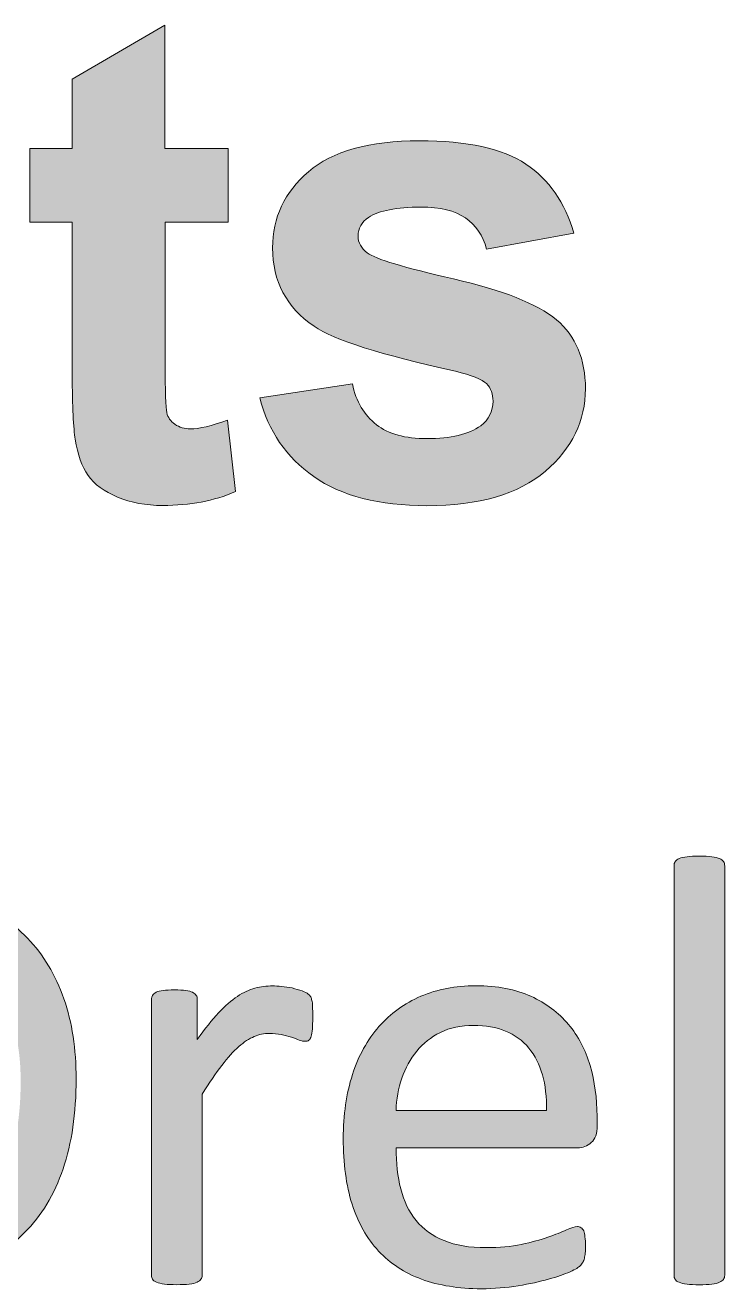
# Model space of a CAD drawing. Header units: inches. Extents: x 247 to 2765, y -1897 to -1110.
# Drawn here: x 889.39 to 893.79, y -1473.03 to -1465.08 of the extents above; entities that cross this region are included whole.
import ezdxf

# ---------------------------------------------------------------- set-up
doc = ezdxf.new("R2010")
doc.units = ezdxf.units.IN
doc.header["$MEASUREMENT"] = 0
doc.layers.add('Layer 1', color=7, linetype='Continuous')

# ---------------------------------------------------------------- blocks, each defined once
blk = doc.blocks.new('block 139')
at = {"layer": 'Layer 1', "true_color": 0x010101}
h = blk.add_hatch(color=18, dxfattribs=at)
h.dxf.hatch_style = 2
edge = h.paths.add_edge_path()
edge.add_spline(control_points=[(890.6707, -1465.8561), (890.6707, -1465.8561), (890.6707, -1466.3195), (890.6707, -1466.3195), (890.6707, -1466.3195), (890.2738, -1466.3195), (890.2738, -1466.3195), (890.2738, -1466.3195), (890.2738, -1467.2042), (890.2738, -1467.2042), (890.2738, -1467.3833), (890.2776, -1467.4877), (890.2842, -1467.5173), (890.2914, -1467.5469), (890.3086, -1467.5714), (890.3355, -1467.5907), (890.3631, -1467.61), (890.3954, -1467.6196), (890.434, -1467.6196), (890.4874, -1467.6196), (890.5656, -1467.601), (890.6673, -1467.5638), (890.6673, -1467.5638), (890.7172, -1468.0144), (890.7172, -1468.0144), (890.5822, -1468.0723), (890.4302, -1468.1013), (890.2583, -1468.1013), (890.1532, -1468.1013), (890.0599, -1468.0837), (889.9748, -1468.0485), (889.8911, -1468.0138), (889.8287, -1467.9679), (889.7898, -1467.9121), (889.7512, -1467.8563), (889.7236, -1467.7809), (889.7092, -1467.6844), (889.6968, -1467.6183), (889.6899, -1467.4818), (889.6899, -1467.2765), (889.6899, -1467.2765), (889.6899, -1466.3195), (889.6899, -1466.3195), (889.6899, -1466.3195), (889.4232, -1466.3195), (889.4232, -1466.3195), (889.4232, -1466.3195), (889.4232, -1465.8561), (889.4232, -1465.8561), (889.4232, -1465.8561), (889.6899, -1465.8561), (889.6899, -1465.8561), (889.6899, -1465.8561), (889.6899, -1465.4199), (889.6899, -1465.4199), (889.6899, -1465.4199), (890.2724, -1465.0809), (890.2724, -1465.0809), (890.2724, -1465.0809), (890.2724, -1465.8561), (890.2724, -1465.8561), (890.2724, -1465.8561), (890.6707, -1465.8561), (890.6707, -1465.8561), (890.6707, -1465.8561), (890.6707, -1465.8561), (890.6707, -1465.8561)], knot_values=[0, 0, 0, 0, 1, 1, 1, 2, 2, 2, 3, 3, 3, 4, 4, 4, 5, 5, 5, 6, 6, 6, 7, 7, 7, 8, 8, 8, 9, 9, 9, 10, 10, 10, 11, 11, 11, 12, 12, 12, 13, 13, 13, 14, 14, 14, 15, 15, 15, 16, 16, 16, 17, 17, 17, 18, 18, 18, 19, 19, 19, 20, 20, 20, 21, 21, 21, 22, 22, 22, 22], degree=3, periodic=1)
h = blk.add_hatch(color=18, dxfattribs=at)
h.dxf.hatch_style = 2
edge = h.paths.add_edge_path()
edge.add_spline(control_points=[(890.8691, -1467.425), (890.8691, -1467.425), (891.4517, -1467.3361), (891.4517, -1467.3361), (891.4751, -1467.4477), (891.5268, -1467.5345), (891.6026, -1467.5931), (891.6787, -1467.6517), (891.7852, -1467.681), (891.9206, -1467.681), (892.0711, -1467.681), (892.1828, -1467.6534), (892.2599, -1467.5997), (892.3113, -1467.5611), (892.3364, -1467.508), (892.3364, -1467.4446), (892.3364, -1467.4005), (892.323, -1467.364), (892.2958, -1467.3351), (892.2668, -1467.3075), (892.2014, -1467.282), (892.1008, -1467.2572), (891.6326, -1467.1539), (891.3353, -1467.0595), (891.2105, -1466.974), (891.0369, -1466.8555), (890.9501, -1466.6908), (890.9501, -1466.4814), (890.9501, -1466.2912), (891.0252, -1466.1314), (891.1757, -1466.0018), (891.3263, -1465.8723), (891.5592, -1465.8075), (891.8741, -1465.8075), (892.1748, -1465.8075), (892.3974, -1465.8564), (892.5431, -1465.9543), (892.6892, -1466.0507), (892.7898, -1466.1968), (892.8442, -1466.3877), (892.8442, -1466.3877), (892.2964, -1466.489), (892.2964, -1466.489), (892.2744, -1466.4035), (892.2289, -1466.3381), (892.1624, -1466.2926), (892.0966, -1466.2471), (892.0043, -1466.2244), (891.8827, -1466.2244), (891.7294, -1466.2244), (891.6205, -1466.2468), (891.5537, -1466.2891), (891.5096, -1466.3198), (891.4875, -1466.358), (891.4875, -1466.407), (891.4875, -1466.4476), (891.5075, -1466.4841), (891.5454, -1466.5131), (891.5971, -1466.5503), (891.778, -1466.6061), (892.0873, -1466.6764), (892.3967, -1466.7466), (892.6127, -1466.8314), (892.736, -1466.9334), (892.8573, -1467.0367), (892.9179, -1467.1807), (892.9179, -1467.3668), (892.9179, -1467.5669), (892.8346, -1467.7409), (892.6658, -1467.8856), (892.4973, -1468.0303), (892.2486, -1468.1026), (891.9202, -1468.1026), (891.6205, -1468.1026), (891.3835, -1468.042), (891.2092, -1467.9197), (891.0359, -1467.7974), (890.9232, -1467.6331), (890.8691, -1467.425)], knot_values=[0, 0, 0, 0, 1, 1, 1, 2, 2, 2, 3, 3, 3, 4, 4, 4, 5, 5, 5, 6, 6, 6, 7, 7, 7, 8, 8, 8, 9, 9, 9, 10, 10, 10, 11, 11, 11, 12, 12, 12, 13, 13, 13, 14, 14, 14, 15, 15, 15, 16, 16, 16, 17, 17, 17, 18, 18, 18, 19, 19, 19, 20, 20, 20, 21, 21, 21, 22, 22, 22, 23, 23, 23, 24, 24, 24, 25, 25, 25, 26, 26, 26, 26], degree=3, periodic=1)
at = {"layer": 'Layer 1', "lineweight": 0}
for points, knots in [([(890.6707, -1465.8561), (890.6707, -1465.8561), (890.6707, -1466.3195), (890.6707, -1466.3195), (890.6707, -1466.3195), (890.2738, -1466.3195), (890.2738, -1466.3195), (890.2738, -1466.3195), (890.2738, -1467.2042), (890.2738, -1467.2042), (890.2738, -1467.3833), (890.2776, -1467.4877), (890.2842, -1467.5173), (890.2914, -1467.5469), (890.3086, -1467.5714), (890.3355, -1467.5907), (890.3631, -1467.61), (890.3954, -1467.6196), (890.434, -1467.6196), (890.4874, -1467.6196), (890.5656, -1467.601), (890.6673, -1467.5638), (890.6673, -1467.5638), (890.7172, -1468.0144), (890.7172, -1468.0144), (890.5822, -1468.0723), (890.4302, -1468.1013), (890.2583, -1468.1013), (890.1532, -1468.1013), (890.0599, -1468.0837), (889.9748, -1468.0485), (889.8911, -1468.0138), (889.8287, -1467.9679), (889.7898, -1467.9121), (889.7512, -1467.8563), (889.7236, -1467.7809), (889.7092, -1467.6844), (889.6968, -1467.6183), (889.6899, -1467.4818), (889.6899, -1467.2765), (889.6899, -1467.2765), (889.6899, -1466.3195), (889.6899, -1466.3195), (889.6899, -1466.3195), (889.4232, -1466.3195), (889.4232, -1466.3195), (889.4232, -1466.3195), (889.4232, -1465.8561), (889.4232, -1465.8561), (889.4232, -1465.8561), (889.6899, -1465.8561), (889.6899, -1465.8561), (889.6899, -1465.8561), (889.6899, -1465.4199), (889.6899, -1465.4199), (889.6899, -1465.4199), (890.2724, -1465.0809), (890.2724, -1465.0809), (890.2724, -1465.0809), (890.2724, -1465.8561), (890.2724, -1465.8561), (890.2724, -1465.8561), (890.6707, -1465.8561), (890.6707, -1465.8561), (890.6707, -1465.8561), (890.6707, -1465.8561), (890.6707, -1465.8561)], [0, 0, 0, 0, 1, 1, 1, 2, 2, 2, 3, 3, 3, 4, 4, 4, 5, 5, 5, 6, 6, 6, 7, 7, 7, 8, 8, 8, 9, 9, 9, 10, 10, 10, 11, 11, 11, 12, 12, 12, 13, 13, 13, 14, 14, 14, 15, 15, 15, 16, 16, 16, 17, 17, 17, 18, 18, 18, 19, 19, 19, 20, 20, 20, 21, 21, 21, 22, 22, 22, 22]), ([(890.8691, -1467.425), (890.8691, -1467.425), (891.4517, -1467.3361), (891.4517, -1467.3361), (891.4751, -1467.4477), (891.5268, -1467.5345), (891.6026, -1467.5931), (891.6787, -1467.6517), (891.7852, -1467.681), (891.9206, -1467.681), (892.0711, -1467.681), (892.1828, -1467.6534), (892.2599, -1467.5997), (892.3113, -1467.5611), (892.3364, -1467.508), (892.3364, -1467.4446), (892.3364, -1467.4005), (892.323, -1467.364), (892.2958, -1467.3351), (892.2668, -1467.3075), (892.2014, -1467.282), (892.1008, -1467.2572), (891.6326, -1467.1539), (891.3353, -1467.0595), (891.2105, -1466.974), (891.0369, -1466.8555), (890.9501, -1466.6908), (890.9501, -1466.4814), (890.9501, -1466.2912), (891.0252, -1466.1314), (891.1757, -1466.0018), (891.3263, -1465.8723), (891.5592, -1465.8075), (891.8741, -1465.8075), (892.1748, -1465.8075), (892.3974, -1465.8564), (892.5431, -1465.9543), (892.6892, -1466.0507), (892.7898, -1466.1968), (892.8442, -1466.3877), (892.8442, -1466.3877), (892.2964, -1466.489), (892.2964, -1466.489), (892.2744, -1466.4035), (892.2289, -1466.3381), (892.1624, -1466.2926), (892.0966, -1466.2471), (892.0043, -1466.2244), (891.8827, -1466.2244), (891.7294, -1466.2244), (891.6205, -1466.2468), (891.5537, -1466.2891), (891.5096, -1466.3198), (891.4875, -1466.358), (891.4875, -1466.407), (891.4875, -1466.4476), (891.5075, -1466.4841), (891.5454, -1466.5131), (891.5971, -1466.5503), (891.778, -1466.6061), (892.0873, -1466.6764), (892.3967, -1466.7466), (892.6127, -1466.8314), (892.736, -1466.9334), (892.8573, -1467.0367), (892.9179, -1467.1807), (892.9179, -1467.3668), (892.9179, -1467.5669), (892.8346, -1467.7409), (892.6658, -1467.8856), (892.4973, -1468.0303), (892.2486, -1468.1026), (891.9202, -1468.1026), (891.6205, -1468.1026), (891.3835, -1468.042), (891.2092, -1467.9197), (891.0359, -1467.7974), (890.9232, -1467.6331), (890.8691, -1467.425)], [0, 0, 0, 0, 1, 1, 1, 2, 2, 2, 3, 3, 3, 4, 4, 4, 5, 5, 5, 6, 6, 6, 7, 7, 7, 8, 8, 8, 9, 9, 9, 10, 10, 10, 11, 11, 11, 12, 12, 12, 13, 13, 13, 14, 14, 14, 15, 15, 15, 16, 16, 16, 17, 17, 17, 18, 18, 18, 19, 19, 19, 20, 20, 20, 21, 21, 21, 22, 22, 22, 23, 23, 23, 24, 24, 24, 25, 25, 25, 26, 26, 26, 26])]:
    blk.add_open_spline(points, degree=3, knots=knots, dxfattribs=at)
blk = doc.blocks.new('block 140')
at = {"layer": 'Layer 1', "true_color": 0x010101}
h = blk.add_hatch(color=18, dxfattribs=at)
h.dxf.hatch_style = 2
edge = h.paths.add_edge_path()
edge.add_spline(control_points=[(893.794, -1472.943), (893.794, -1472.9533), (893.7909, -1472.963), (893.7861, -1472.9688), (893.7813, -1472.9761), (893.773, -1472.9823), (893.7613, -1472.9871), (893.7503, -1472.9936), (893.7344, -1472.996), (893.7131, -1472.9988), (893.6924, -1473.0016), (893.6662, -1473.0026), (893.6338, -1473.0026), (893.6035, -1473.0026), (893.5773, -1473.0016), (893.557, -1472.9988), (893.5356, -1472.996), (893.5201, -1472.9923), (893.507, -1472.9871), (893.4953, -1472.9823), (893.485, -1472.9771), (893.4826, -1472.9688), (893.4774, -1472.9616), (893.475, -1472.9533), (893.475, -1472.943), (893.475, -1472.943), (893.475, -1470.3685), (893.475, -1470.3685), (893.475, -1470.3581), (893.4774, -1470.3492), (893.4826, -1470.3413), (893.4871, -1470.334), (893.4953, -1470.3275), (893.507, -1470.322), (893.5191, -1470.3171), (893.536, -1470.313), (893.557, -1470.3106), (893.5773, -1470.3082), (893.6035, -1470.3068), (893.6338, -1470.3068), (893.6662, -1470.3068), (893.6924, -1470.3082), (893.7131, -1470.3106), (893.7344, -1470.313), (893.7499, -1470.3182), (893.7613, -1470.322), (893.773, -1470.3275), (893.782, -1470.3337), (893.7861, -1470.3413), (893.7916, -1470.3492), (893.794, -1470.3581), (893.794, -1470.3685), (893.794, -1470.3685), (893.794, -1472.943), (893.794, -1472.943)], knot_values=[0, 0, 0, 0, 1, 1, 1, 2, 2, 2, 3, 3, 3, 4, 4, 4, 5, 5, 5, 6, 6, 6, 7, 7, 7, 8, 8, 8, 9, 9, 9, 10, 10, 10, 11, 11, 11, 12, 12, 12, 13, 13, 13, 14, 14, 14, 15, 15, 15, 16, 16, 16, 17, 17, 17, 18, 18, 18, 18], degree=3, periodic=1)
h = blk.add_hatch(color=18, dxfattribs=at)
h.dxf.hatch_style = 2
edge = h.paths.add_edge_path()
edge.add_spline(control_points=[(889.7143, -1471.7079), (889.7143, -1471.9239), (889.6871, -1472.1124), (889.632, -1472.274), (889.5772, -1472.4355), (889.4963, -1472.5689), (889.3895, -1472.675), (889.2834, -1472.7807), (889.1531, -1472.8603), (889.0002, -1472.9127), (888.8455, -1472.9654), (888.6626, -1472.9933), (888.4486, -1472.9933), (888.4486, -1472.9933), (887.9201, -1472.9933), (887.9201, -1472.9933), (887.8905, -1472.9933), (887.8629, -1472.983), (887.8378, -1472.9633), (887.8109, -1472.942), (887.7982, -1472.9085), (887.7982, -1472.8569), (887.7982, -1472.8569), (887.7982, -1470.6331), (887.7982, -1470.6331), (887.7982, -1470.5831), (887.8109, -1470.548), (887.8378, -1470.528), (887.8629, -1470.508), (887.8905, -1470.4984), (887.9201, -1470.4984), (887.9201, -1470.4984), (888.4862, -1470.4984), (888.4862, -1470.4984), (888.7004, -1470.4984), (888.8844, -1470.5263), (889.0332, -1470.5821), (889.1821, -1470.6365), (889.3075, -1470.7182), (889.4081, -1470.8229), (889.509, -1470.9276), (889.5851, -1471.0544), (889.6372, -1471.2036), (889.6885, -1471.3524), (889.7143, -1471.5209), (889.7143, -1471.7079)], knot_values=[0, 0, 0, 0, 1, 1, 1, 2, 2, 2, 3, 3, 3, 4, 4, 4, 5, 5, 5, 6, 6, 6, 7, 7, 7, 8, 8, 8, 9, 9, 9, 10, 10, 10, 11, 11, 11, 12, 12, 12, 13, 13, 13, 14, 14, 14, 15, 15, 15, 15], degree=3, periodic=1)
edge = h.paths.add_edge_path()
edge.add_spline(control_points=[(889.3654, -1471.7217), (889.3654, -1471.5867), (889.3488, -1471.4613), (889.314, -1471.3452), (889.2809, -1471.2297), (889.2296, -1471.1292), (889.158, -1471.0441), (889.087, -1470.9593), (888.9967, -1470.8932), (888.8861, -1470.8456), (888.7769, -1470.797), (888.6367, -1470.775), (888.4655, -1470.775), (888.4655, -1470.775), (888.1279, -1470.775), (888.1279, -1470.775), (888.1279, -1470.775), (888.1279, -1472.7153), (888.1279, -1472.7153), (888.1279, -1472.7153), (888.4689, -1472.7153), (888.4689, -1472.7153), (888.6281, -1472.7153), (888.7625, -1472.6939), (888.873, -1472.6553), (888.9823, -1472.6157), (889.0725, -1472.5547), (889.1456, -1472.4714), (889.2186, -1472.3897), (889.2737, -1472.2874), (889.3109, -1472.162), (889.3471, -1472.0383), (889.3654, -1471.8916), (889.3654, -1471.7217)], knot_values=[0, 0, 0, 0, 1, 1, 1, 2, 2, 2, 3, 3, 3, 4, 4, 4, 5, 5, 5, 6, 6, 6, 7, 7, 7, 8, 8, 8, 9, 9, 9, 10, 10, 10, 11, 11, 11, 11], degree=3, periodic=1)
h = blk.add_hatch(color=18, dxfattribs=at)
h.dxf.hatch_style = 2
edge = h.paths.add_edge_path()
edge.add_spline(control_points=[(891.2023, -1471.3228), (891.2023, -1471.351), (891.2016, -1471.3741), (891.2002, -1471.3937), (891.1995, -1471.413), (891.1957, -1471.4282), (891.193, -1471.4392), (891.1892, -1471.4502), (891.1857, -1471.4585), (891.1785, -1471.4644), (891.1726, -1471.4702), (891.1647, -1471.4716), (891.1547, -1471.4716), (891.1451, -1471.4716), (891.1327, -1471.4688), (891.1182, -1471.4644), (891.1031, -1471.4571), (891.0865, -1471.4526), (891.0679, -1471.4454), (891.0483, -1471.4399), (891.0286, -1471.4358), (891.0042, -1471.4292), (890.9818, -1471.4241), (890.956, -1471.422), (890.9291, -1471.422), (890.8964, -1471.422), (890.8653, -1471.4285), (890.8343, -1471.4413), (890.8033, -1471.4544), (890.7699, -1471.4761), (890.7375, -1471.505), (890.7027, -1471.5346), (890.6683, -1471.5736), (890.6304, -1471.6228), (890.5928, -1471.6728), (890.5518, -1471.7327), (890.5071, -1471.803), (890.5071, -1471.803), (890.5071, -1472.9427), (890.5071, -1472.9427), (890.5071, -1472.953), (890.5033, -1472.9623), (890.4991, -1472.9685), (890.494, -1472.9761), (890.486, -1472.9819), (890.4747, -1472.9867), (890.4636, -1472.9933), (890.4475, -1472.9957), (890.4261, -1472.9985), (890.4051, -1473.0012), (890.3789, -1473.0023), (890.3465, -1473.0023), (890.3162, -1473.0023), (890.29, -1473.0012), (890.27, -1472.9985), (890.2483, -1472.9957), (890.2332, -1472.9919), (890.2194, -1472.9867), (890.2077, -1472.9819), (890.198, -1472.9761), (890.1956, -1472.9685), (890.1898, -1472.9609), (890.188, -1472.953), (890.188, -1472.9427), (890.188, -1472.9427), (890.188, -1471.2084), (890.188, -1471.2084), (890.188, -1471.1991), (890.1905, -1471.1891), (890.1953, -1471.1826), (890.1998, -1471.1753), (890.2056, -1471.1701), (890.2177, -1471.1629), (890.2294, -1471.1574), (890.2439, -1471.1536), (890.2618, -1471.1512), (890.2804, -1471.1495), (890.3038, -1471.1484), (890.3334, -1471.1484), (890.3617, -1471.1484), (890.3848, -1471.1495), (890.4034, -1471.1512), (890.4223, -1471.1536), (890.4368, -1471.1588), (890.4468, -1471.1629), (890.4568, -1471.1701), (890.465, -1471.1753), (890.4692, -1471.1826), (890.4747, -1471.1901), (890.4764, -1471.1991), (890.4764, -1471.2084), (890.4764, -1471.2084), (890.4764, -1471.4609), (890.4764, -1471.4609), (890.5243, -1471.3927), (890.5691, -1471.3362), (890.6104, -1471.2921), (890.6521, -1471.2487), (890.691, -1471.2142), (890.7289, -1471.1891), (890.7654, -1471.1639), (890.8033, -1471.1467), (890.8392, -1471.1371), (890.8757, -1471.1288), (890.9129, -1471.1226), (890.9501, -1471.1226), (890.9666, -1471.1226), (890.9859, -1471.1247), (891.0066, -1471.1267), (891.028, -1471.1288), (891.05, -1471.1323), (891.0727, -1471.136), (891.0948, -1471.1426), (891.1168, -1471.1471), (891.1358, -1471.1546), (891.1547, -1471.1612), (891.1675, -1471.1667), (891.1747, -1471.1743), (891.182, -1471.1805), (891.1871, -1471.1867), (891.1899, -1471.1922), (891.1926, -1471.1994), (891.195, -1471.2056), (891.1971, -1471.2146), (891.1995, -1471.2222), (891.2009, -1471.2366), (891.2016, -1471.2528), (891.2023, -1471.269), (891.2023, -1471.2931), (891.2023, -1471.3228)], knot_values=[0, 0, 0, 0, 1, 1, 1, 2, 2, 2, 3, 3, 3, 4, 4, 4, 5, 5, 5, 6, 6, 6, 7, 7, 7, 8, 8, 8, 9, 9, 9, 10, 10, 10, 11, 11, 11, 12, 12, 12, 13, 13, 13, 14, 14, 14, 15, 15, 15, 16, 16, 16, 17, 17, 17, 18, 18, 18, 19, 19, 19, 20, 20, 20, 21, 21, 21, 22, 22, 22, 23, 23, 23, 24, 24, 24, 25, 25, 25, 26, 26, 26, 27, 27, 27, 28, 28, 28, 29, 29, 29, 30, 30, 30, 31, 31, 31, 32, 32, 32, 33, 33, 33, 34, 34, 34, 35, 35, 35, 36, 36, 36, 37, 37, 37, 38, 38, 38, 39, 39, 39, 40, 40, 40, 41, 41, 41, 42, 42, 42, 43, 43, 43, 43], degree=3, periodic=1)
h = blk.add_hatch(color=18, dxfattribs=at)
h.dxf.hatch_style = 2
edge = h.paths.add_edge_path()
edge.add_spline(control_points=[(892.992, -1472.0008), (892.992, -1472.0524), (892.9799, -1472.0869), (892.9548, -1472.1079), (892.93, -1472.1303), (892.9011, -1472.141), (892.8687, -1472.141), (892.8687, -1472.141), (891.727, -1472.141), (891.727, -1472.141), (891.727, -1472.2364), (891.7366, -1472.3239), (891.7559, -1472.3997), (891.7762, -1472.4776), (891.8076, -1472.543), (891.8524, -1472.5985), (891.8978, -1472.6536), (891.9564, -1472.6949), (892.0288, -1472.7253), (892.1008, -1472.7549), (892.189, -1472.7694), (892.294, -1472.7694), (892.3764, -1472.7694), (892.4501, -1472.7621), (892.5145, -1472.7487), (892.5793, -1472.7349), (892.6351, -1472.7198), (892.6819, -1472.7032), (892.7298, -1472.6867), (892.7681, -1472.6715), (892.7984, -1472.6577), (892.8287, -1472.6447), (892.8511, -1472.6364), (892.8669, -1472.6364), (892.8749, -1472.6364), (892.8845, -1472.6391), (892.89, -1472.644), (892.8973, -1472.6481), (892.9024, -1472.655), (892.9073, -1472.6639), (892.911, -1472.6729), (892.9148, -1472.6863), (892.9148, -1472.7018), (892.9172, -1472.7177), (892.9186, -1472.7373), (892.9186, -1472.7604), (892.9186, -1472.7769), (892.9179, -1472.7914), (892.9166, -1472.8038), (892.9148, -1472.8155), (892.9131, -1472.8259), (892.911, -1472.8365), (892.909, -1472.8472), (892.9048, -1472.8548), (892.9021, -1472.8624), (892.8966, -1472.8696), (892.8918, -1472.8775), (892.8842, -1472.8844), (892.8769, -1472.892), (892.8566, -1472.9048), (892.8215, -1472.9209), (892.7863, -1472.9368), (892.7409, -1472.9526), (892.6861, -1472.9678), (892.6313, -1472.9833), (892.5665, -1472.9971), (892.4945, -1473.0091), (892.4215, -1473.0209), (892.344, -1473.0277), (892.2627, -1473.0277), (892.1201, -1473.0277), (891.995, -1473.0074), (891.8875, -1472.9678), (891.7797, -1472.9282), (891.6894, -1472.8693), (891.6164, -1472.7907), (891.5433, -1472.7115), (891.4879, -1472.614), (891.45, -1472.4958), (891.4124, -1472.3777), (891.3945, -1472.2388), (891.3945, -1472.0834), (891.3945, -1471.9336), (891.4142, -1471.7999), (891.4524, -1471.6804), (891.4899, -1471.5615), (891.5468, -1471.4609), (891.6191, -1471.3789), (891.6915, -1471.2962), (891.7797, -1471.2329), (891.8823, -1471.1884), (891.985, -1471.144), (892.1001, -1471.1219), (892.2279, -1471.1219), (892.3636, -1471.1219), (892.4794, -1471.1443), (892.5748, -1471.1884), (892.6702, -1471.2322), (892.7484, -1471.2911), (892.8111, -1471.3648), (892.8725, -1471.4385), (892.9183, -1471.5253), (892.9472, -1471.6242), (892.9762, -1471.7231), (892.9906, -1471.8302), (892.9906, -1471.9422), (892.9906, -1471.9422), (892.9906, -1471.9997), (892.9906, -1471.9997), (892.9906, -1471.9997), (892.992, -1472.0008), (892.992, -1472.0008), (892.992, -1472.0008), (892.992, -1472.0008), (892.992, -1472.0008)], knot_values=[0, 0, 0, 0, 1, 1, 1, 2, 2, 2, 3, 3, 3, 4, 4, 4, 5, 5, 5, 6, 6, 6, 7, 7, 7, 8, 8, 8, 9, 9, 9, 10, 10, 10, 11, 11, 11, 12, 12, 12, 13, 13, 13, 14, 14, 14, 15, 15, 15, 16, 16, 16, 17, 17, 17, 18, 18, 18, 19, 19, 19, 20, 20, 20, 21, 21, 21, 22, 22, 22, 23, 23, 23, 24, 24, 24, 25, 25, 25, 26, 26, 26, 27, 27, 27, 28, 28, 28, 29, 29, 29, 30, 30, 30, 31, 31, 31, 32, 32, 32, 33, 33, 33, 34, 34, 34, 35, 35, 35, 36, 36, 36, 37, 37, 37, 38, 38, 38, 38], degree=3, periodic=1)
edge = h.paths.add_edge_path()
edge.add_spline(control_points=[(892.6726, -1471.9067), (892.6764, -1471.7386), (892.6385, -1471.6077), (892.5614, -1471.514), (892.4825, -1471.4185), (892.3667, -1471.3713), (892.2138, -1471.3713), (892.1342, -1471.3713), (892.0653, -1471.3858), (892.006, -1471.4154), (891.9461, -1471.4451), (891.8961, -1471.4843), (891.8565, -1471.5333), (891.8169, -1471.5832), (891.7855, -1471.6401), (891.7631, -1471.7035), (891.7407, -1471.7679), (891.7283, -1471.8364), (891.7263, -1471.9067), (891.7263, -1471.9067), (892.6726, -1471.9067), (892.6726, -1471.9067)], knot_values=[0, 0, 0, 0, 1, 1, 1, 2, 2, 2, 3, 3, 3, 4, 4, 4, 5, 5, 5, 6, 6, 6, 7, 7, 7, 7], degree=3, periodic=1)
at = {"layer": 'Layer 1', "lineweight": 0}
for points, knots in [([(893.794, -1472.943), (893.794, -1472.9533), (893.7909, -1472.963), (893.7861, -1472.9688), (893.7813, -1472.9761), (893.773, -1472.9823), (893.7613, -1472.9871), (893.7503, -1472.9936), (893.7344, -1472.996), (893.7131, -1472.9988), (893.6924, -1473.0016), (893.6662, -1473.0026), (893.6338, -1473.0026), (893.6035, -1473.0026), (893.5773, -1473.0016), (893.557, -1472.9988), (893.5356, -1472.996), (893.5201, -1472.9923), (893.507, -1472.9871), (893.4953, -1472.9823), (893.485, -1472.9771), (893.4826, -1472.9688), (893.4774, -1472.9616), (893.475, -1472.9533), (893.475, -1472.943), (893.475, -1472.943), (893.475, -1470.3685), (893.475, -1470.3685), (893.475, -1470.3581), (893.4774, -1470.3492), (893.4826, -1470.3413), (893.4871, -1470.334), (893.4953, -1470.3275), (893.507, -1470.322), (893.5191, -1470.3171), (893.536, -1470.313), (893.557, -1470.3106), (893.5773, -1470.3082), (893.6035, -1470.3068), (893.6338, -1470.3068), (893.6662, -1470.3068), (893.6924, -1470.3082), (893.7131, -1470.3106), (893.7344, -1470.313), (893.7499, -1470.3182), (893.7613, -1470.322), (893.773, -1470.3275), (893.782, -1470.3337), (893.7861, -1470.3413), (893.7916, -1470.3492), (893.794, -1470.3581), (893.794, -1470.3685), (893.794, -1470.3685), (893.794, -1472.943), (893.794, -1472.943)], [0, 0, 0, 0, 1, 1, 1, 2, 2, 2, 3, 3, 3, 4, 4, 4, 5, 5, 5, 6, 6, 6, 7, 7, 7, 8, 8, 8, 9, 9, 9, 10, 10, 10, 11, 11, 11, 12, 12, 12, 13, 13, 13, 14, 14, 14, 15, 15, 15, 16, 16, 16, 17, 17, 17, 18, 18, 18, 18]), ([(889.7143, -1471.7079), (889.7143, -1471.9239), (889.6871, -1472.1124), (889.632, -1472.274), (889.5772, -1472.4355), (889.4963, -1472.5689), (889.3895, -1472.675), (889.2834, -1472.7807), (889.1531, -1472.8603), (889.0002, -1472.9127), (888.8455, -1472.9654), (888.6626, -1472.9933), (888.4486, -1472.9933), (888.4486, -1472.9933), (887.9201, -1472.9933), (887.9201, -1472.9933), (887.8905, -1472.9933), (887.8629, -1472.983), (887.8378, -1472.9633), (887.8109, -1472.942), (887.7982, -1472.9085), (887.7982, -1472.8569), (887.7982, -1472.8569), (887.7982, -1470.6331), (887.7982, -1470.6331), (887.7982, -1470.5831), (887.8109, -1470.548), (887.8378, -1470.528), (887.8629, -1470.508), (887.8905, -1470.4984), (887.9201, -1470.4984), (887.9201, -1470.4984), (888.4862, -1470.4984), (888.4862, -1470.4984), (888.7004, -1470.4984), (888.8844, -1470.5263), (889.0332, -1470.5821), (889.1821, -1470.6365), (889.3075, -1470.7182), (889.4081, -1470.8229), (889.509, -1470.9276), (889.5851, -1471.0544), (889.6372, -1471.2036), (889.6885, -1471.3524), (889.7143, -1471.5209), (889.7143, -1471.7079)], [0, 0, 0, 0, 1, 1, 1, 2, 2, 2, 3, 3, 3, 4, 4, 4, 5, 5, 5, 6, 6, 6, 7, 7, 7, 8, 8, 8, 9, 9, 9, 10, 10, 10, 11, 11, 11, 12, 12, 12, 13, 13, 13, 14, 14, 14, 15, 15, 15, 15]), ([(891.2023, -1471.3228), (891.2023, -1471.351), (891.2016, -1471.3741), (891.2002, -1471.3937), (891.1995, -1471.413), (891.1957, -1471.4282), (891.193, -1471.4392), (891.1892, -1471.4502), (891.1857, -1471.4585), (891.1785, -1471.4644), (891.1726, -1471.4702), (891.1647, -1471.4716), (891.1547, -1471.4716), (891.1451, -1471.4716), (891.1327, -1471.4688), (891.1182, -1471.4644), (891.1031, -1471.4571), (891.0865, -1471.4526), (891.0679, -1471.4454), (891.0483, -1471.4399), (891.0286, -1471.4358), (891.0042, -1471.4292), (890.9818, -1471.4241), (890.956, -1471.422), (890.9291, -1471.422), (890.8964, -1471.422), (890.8653, -1471.4285), (890.8343, -1471.4413), (890.8033, -1471.4544), (890.7699, -1471.4761), (890.7375, -1471.505), (890.7027, -1471.5346), (890.6683, -1471.5736), (890.6304, -1471.6228), (890.5928, -1471.6728), (890.5518, -1471.7327), (890.5071, -1471.803), (890.5071, -1471.803), (890.5071, -1472.9427), (890.5071, -1472.9427), (890.5071, -1472.953), (890.5033, -1472.9623), (890.4991, -1472.9685), (890.494, -1472.9761), (890.486, -1472.9819), (890.4747, -1472.9867), (890.4636, -1472.9933), (890.4475, -1472.9957), (890.4261, -1472.9985), (890.4051, -1473.0012), (890.3789, -1473.0023), (890.3465, -1473.0023), (890.3162, -1473.0023), (890.29, -1473.0012), (890.27, -1472.9985), (890.2483, -1472.9957), (890.2332, -1472.9919), (890.2194, -1472.9867), (890.2077, -1472.9819), (890.198, -1472.9761), (890.1956, -1472.9685), (890.1898, -1472.9609), (890.188, -1472.953), (890.188, -1472.9427), (890.188, -1472.9427), (890.188, -1471.2084), (890.188, -1471.2084), (890.188, -1471.1991), (890.1905, -1471.1891), (890.1953, -1471.1826), (890.1998, -1471.1753), (890.2056, -1471.1701), (890.2177, -1471.1629), (890.2294, -1471.1574), (890.2439, -1471.1536), (890.2618, -1471.1512), (890.2804, -1471.1495), (890.3038, -1471.1484), (890.3334, -1471.1484), (890.3617, -1471.1484), (890.3848, -1471.1495), (890.4034, -1471.1512), (890.4223, -1471.1536), (890.4368, -1471.1588), (890.4468, -1471.1629), (890.4568, -1471.1701), (890.465, -1471.1753), (890.4692, -1471.1826), (890.4747, -1471.1901), (890.4764, -1471.1991), (890.4764, -1471.2084), (890.4764, -1471.2084), (890.4764, -1471.4609), (890.4764, -1471.4609), (890.5243, -1471.3927), (890.5691, -1471.3362), (890.6104, -1471.2921), (890.6521, -1471.2487), (890.691, -1471.2142), (890.7289, -1471.1891), (890.7654, -1471.1639), (890.8033, -1471.1467), (890.8392, -1471.1371), (890.8757, -1471.1288), (890.9129, -1471.1226), (890.9501, -1471.1226), (890.9666, -1471.1226), (890.9859, -1471.1247), (891.0066, -1471.1267), (891.028, -1471.1288), (891.05, -1471.1323), (891.0727, -1471.136), (891.0948, -1471.1426), (891.1168, -1471.1471), (891.1358, -1471.1546), (891.1547, -1471.1612), (891.1675, -1471.1667), (891.1747, -1471.1743), (891.182, -1471.1805), (891.1871, -1471.1867), (891.1899, -1471.1922), (891.1926, -1471.1994), (891.195, -1471.2056), (891.1971, -1471.2146), (891.1995, -1471.2222), (891.2009, -1471.2366), (891.2016, -1471.2528), (891.2023, -1471.269), (891.2023, -1471.2931), (891.2023, -1471.3228)], [0, 0, 0, 0, 1, 1, 1, 2, 2, 2, 3, 3, 3, 4, 4, 4, 5, 5, 5, 6, 6, 6, 7, 7, 7, 8, 8, 8, 9, 9, 9, 10, 10, 10, 11, 11, 11, 12, 12, 12, 13, 13, 13, 14, 14, 14, 15, 15, 15, 16, 16, 16, 17, 17, 17, 18, 18, 18, 19, 19, 19, 20, 20, 20, 21, 21, 21, 22, 22, 22, 23, 23, 23, 24, 24, 24, 25, 25, 25, 26, 26, 26, 27, 27, 27, 28, 28, 28, 29, 29, 29, 30, 30, 30, 31, 31, 31, 32, 32, 32, 33, 33, 33, 34, 34, 34, 35, 35, 35, 36, 36, 36, 37, 37, 37, 38, 38, 38, 39, 39, 39, 40, 40, 40, 41, 41, 41, 42, 42, 42, 43, 43, 43, 43]), ([(892.992, -1472.0008), (892.992, -1472.0524), (892.9799, -1472.0869), (892.9548, -1472.1079), (892.93, -1472.1303), (892.9011, -1472.141), (892.8687, -1472.141), (892.8687, -1472.141), (891.727, -1472.141), (891.727, -1472.141), (891.727, -1472.2364), (891.7366, -1472.3239), (891.7559, -1472.3997), (891.7762, -1472.4776), (891.8076, -1472.543), (891.8524, -1472.5985), (891.8978, -1472.6536), (891.9564, -1472.6949), (892.0288, -1472.7253), (892.1008, -1472.7549), (892.189, -1472.7694), (892.294, -1472.7694), (892.3764, -1472.7694), (892.4501, -1472.7621), (892.5145, -1472.7487), (892.5793, -1472.7349), (892.6351, -1472.7198), (892.6819, -1472.7032), (892.7298, -1472.6867), (892.7681, -1472.6715), (892.7984, -1472.6577), (892.8287, -1472.6447), (892.8511, -1472.6364), (892.8669, -1472.6364), (892.8749, -1472.6364), (892.8845, -1472.6391), (892.89, -1472.644), (892.8973, -1472.6481), (892.9024, -1472.655), (892.9073, -1472.6639), (892.911, -1472.6729), (892.9148, -1472.6863), (892.9148, -1472.7018), (892.9172, -1472.7177), (892.9186, -1472.7373), (892.9186, -1472.7604), (892.9186, -1472.7769), (892.9179, -1472.7914), (892.9166, -1472.8038), (892.9148, -1472.8155), (892.9131, -1472.8259), (892.911, -1472.8365), (892.909, -1472.8472), (892.9048, -1472.8548), (892.9021, -1472.8624), (892.8966, -1472.8696), (892.8918, -1472.8775), (892.8842, -1472.8844), (892.8769, -1472.892), (892.8566, -1472.9048), (892.8215, -1472.9209), (892.7863, -1472.9368), (892.7409, -1472.9526), (892.6861, -1472.9678), (892.6313, -1472.9833), (892.5665, -1472.9971), (892.4945, -1473.0091), (892.4215, -1473.0209), (892.344, -1473.0277), (892.2627, -1473.0277), (892.1201, -1473.0277), (891.995, -1473.0074), (891.8875, -1472.9678), (891.7797, -1472.9282), (891.6894, -1472.8693), (891.6164, -1472.7907), (891.5433, -1472.7115), (891.4879, -1472.614), (891.45, -1472.4958), (891.4124, -1472.3777), (891.3945, -1472.2388), (891.3945, -1472.0834), (891.3945, -1471.9336), (891.4142, -1471.7999), (891.4524, -1471.6804), (891.4899, -1471.5615), (891.5468, -1471.4609), (891.6191, -1471.3789), (891.6915, -1471.2962), (891.7797, -1471.2329), (891.8823, -1471.1884), (891.985, -1471.144), (892.1001, -1471.1219), (892.2279, -1471.1219), (892.3636, -1471.1219), (892.4794, -1471.1443), (892.5748, -1471.1884), (892.6702, -1471.2322), (892.7484, -1471.2911), (892.8111, -1471.3648), (892.8725, -1471.4385), (892.9183, -1471.5253), (892.9472, -1471.6242), (892.9762, -1471.7231), (892.9906, -1471.8302), (892.9906, -1471.9422), (892.9906, -1471.9422), (892.9906, -1471.9997), (892.9906, -1471.9997), (892.9906, -1471.9997), (892.992, -1472.0008), (892.992, -1472.0008), (892.992, -1472.0008), (892.992, -1472.0008), (892.992, -1472.0008)], [0, 0, 0, 0, 1, 1, 1, 2, 2, 2, 3, 3, 3, 4, 4, 4, 5, 5, 5, 6, 6, 6, 7, 7, 7, 8, 8, 8, 9, 9, 9, 10, 10, 10, 11, 11, 11, 12, 12, 12, 13, 13, 13, 14, 14, 14, 15, 15, 15, 16, 16, 16, 17, 17, 17, 18, 18, 18, 19, 19, 19, 20, 20, 20, 21, 21, 21, 22, 22, 22, 23, 23, 23, 24, 24, 24, 25, 25, 25, 26, 26, 26, 27, 27, 27, 28, 28, 28, 29, 29, 29, 30, 30, 30, 31, 31, 31, 32, 32, 32, 33, 33, 33, 34, 34, 34, 35, 35, 35, 36, 36, 36, 37, 37, 37, 38, 38, 38, 38]), ([(892.6726, -1471.9067), (892.6764, -1471.7386), (892.6385, -1471.6077), (892.5614, -1471.514), (892.4825, -1471.4185), (892.3667, -1471.3713), (892.2138, -1471.3713), (892.1342, -1471.3713), (892.0653, -1471.3858), (892.006, -1471.4154), (891.9461, -1471.4451), (891.8961, -1471.4843), (891.8565, -1471.5333), (891.8169, -1471.5832), (891.7855, -1471.6401), (891.7631, -1471.7035), (891.7407, -1471.7679), (891.7283, -1471.8364), (891.7263, -1471.9067), (891.7263, -1471.9067), (892.6726, -1471.9067), (892.6726, -1471.9067)], [0, 0, 0, 0, 1, 1, 1, 2, 2, 2, 3, 3, 3, 4, 4, 4, 5, 5, 5, 6, 6, 6, 7, 7, 7, 7])]:
    blk.add_open_spline(points, degree=3, knots=knots, dxfattribs=at)
blk = doc.blocks.new('block 134')
at = {"layer": 'Layer 1'}
for name in ['block 139', 'block 140']:
    blk.add_blockref(name, (0, 0), dxfattribs=at)

msp = doc.modelspace()

# ---------------------------------------------------------------- block references
at = {"layer": 'Layer 1'}
msp.add_blockref('block 134', (0, 0), dxfattribs=at)

doc.saveas('drawing.dxf')
